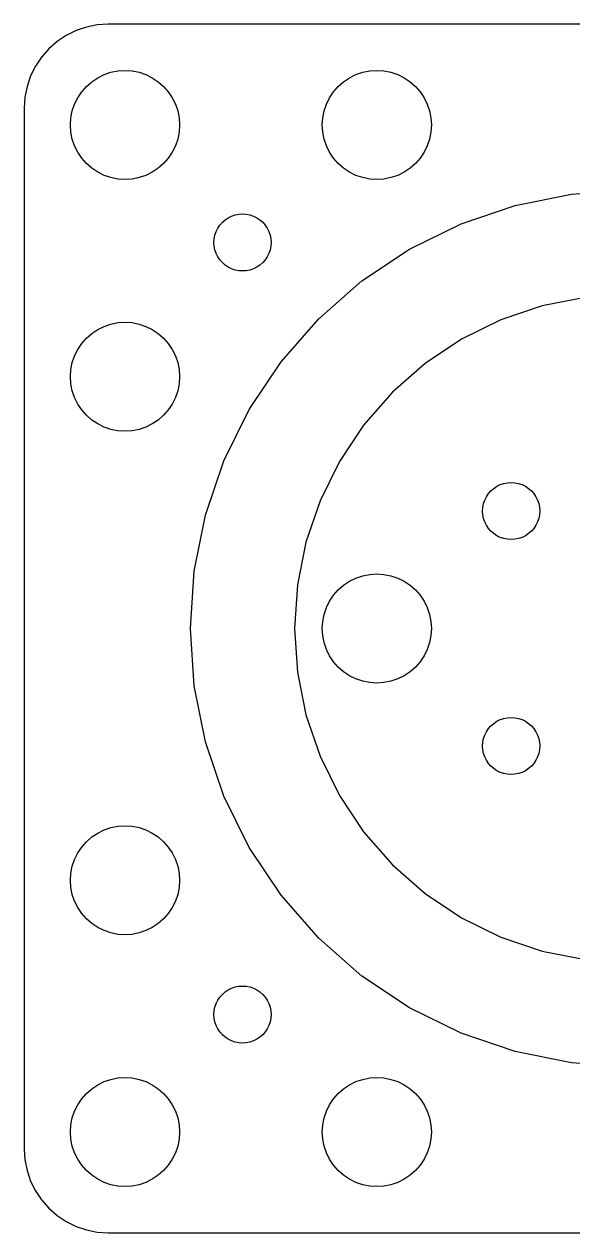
# Model space of a CAD drawing. Header units: metres. Extents: x -36 to 36, y -36 to 36.
# Drawn here: x -36 to -3.3, y -36 to 36 of the extents above; entities that cross this region are included whole.
import ezdxf

# ---------------------------------------------------------------- set-up
doc = ezdxf.new("R2010")
doc.units = ezdxf.units.M

msp = doc.modelspace()

# ---------------------------------------------------------------- linework, layer by layer
for p, q in [((-31.005, 36.005), (-31.6576, 35.9622)), ((31.005, 36.005), (-31.005, 36.005)), ((-33.505, 35.3351), (-34.0488, 34.9718)), ((-32.9184, 35.6244), (-33.505, 35.3351)), ((-32.2991, 35.8346), (-32.9184, 35.6244)), ((-31.6576, 35.9622), (-32.2991, 35.8346)), ((-34.0488, 34.9718), (-34.5405, 34.5405)), ((-34.9718, 34.0488), (-35.3351, 33.505)), ((-34.5405, 34.5405), (-34.9718, 34.0488)), ((-35.3351, 33.505), (-35.6244, 32.9184)), ((-31.2437, 33.0026), (-30.8412, 33.1393)), ((-30.8412, 33.1393), (-30.4242, 33.2222)), ((-30.4242, 33.2222), (-30, 33.25)), ((-30, 33.25), (-29.5758, 33.2222)), ((-29.5758, 33.2222), (-29.1588, 33.1393)), ((-29.1588, 33.1393), (-28.7563, 33.0026)), ((-16.2437, 33.0026), (-15.8412, 33.1393)), ((-15.8412, 33.1393), (-15.4242, 33.2222)), ((-15.4242, 33.2222), (-15, 33.25)), ((-15, 33.25), (-14.5758, 33.2222)), ((-14.5758, 33.2222), (-14.1588, 33.1393)), ((-14.1588, 33.1393), (-13.7563, 33.0026)), ((-35.6244, 32.9184), (-35.8346, 32.2991)), ((-32.2981, 32.2981), (-31.9785, 32.5784)), ((-31.9785, 32.5784), (-31.625, 32.8146)), ((-31.625, 32.8146), (-31.2437, 33.0026)), ((-28.7563, 33.0026), (-28.375, 32.8146)), ((-28.375, 32.8146), (-28.0215, 32.5784)), ((-28.0215, 32.5784), (-27.7019, 32.2981)), ((-17.2981, 32.2981), (-16.9785, 32.5784)), ((-16.9785, 32.5784), (-16.625, 32.8146)), ((-16.625, 32.8146), (-16.2437, 33.0026)), ((-13.7563, 33.0026), (-13.375, 32.8146)), ((-13.375, 32.8146), (-13.0215, 32.5784)), ((-13.0215, 32.5784), (-12.7019, 32.2981)), ((-35.8346, 32.2991), (-35.9622, 31.6576)), ((-32.8146, 31.625), (-32.5784, 31.9785)), ((-32.5784, 31.9785), (-32.2981, 32.2981)), ((-27.7019, 32.2981), (-27.4216, 31.9785)), ((-27.4216, 31.9785), (-27.1854, 31.625)), ((-17.8146, 31.625), (-17.5784, 31.9785)), ((-17.5784, 31.9785), (-17.2981, 32.2981)), ((-12.7019, 32.2981), (-12.4216, 31.9785)), ((-12.4216, 31.9785), (-12.1854, 31.625)), ((-35.9622, 31.6576), (-36.005, 31.005)), ((-36.005, 31.005), (-36.005, -31.005)), ((-33.1393, 30.8412), (-33.0026, 31.2437)), ((-33.0026, 31.2437), (-32.8146, 31.625)), ((-27.1854, 31.625), (-26.9974, 31.2437)), ((-26.9974, 31.2437), (-26.8607, 30.8412)), ((-18.1393, 30.8412), (-18.0026, 31.2437)), ((-18.0026, 31.2437), (-17.8146, 31.625)), ((-12.1854, 31.625), (-11.9974, 31.2437)), ((-11.9974, 31.2437), (-11.8607, 30.8412)), ((-33.25, 30), (-33.2222, 30.4242)), ((-33.2222, 30.4242), (-33.1393, 30.8412)), ((-26.8607, 30.8412), (-26.7778, 30.4242)), ((-26.7778, 30.4242), (-26.75, 30)), ((-18.25, 30), (-18.2222, 30.4242)), ((-18.2222, 30.4242), (-18.1393, 30.8412)), ((-11.8607, 30.8412), (-11.7778, 30.4242)), ((-11.7778, 30.4242), (-11.75, 30)), ((-33.2222, 29.5758), (-33.25, 30)), ((-33.1393, 29.1588), (-33.2222, 29.5758)), ((-26.7778, 29.5758), (-26.8607, 29.1588)), ((-26.75, 30), (-26.7778, 29.5758)), ((-18.2222, 29.5758), (-18.25, 30)), ((-18.1393, 29.1588), (-18.2222, 29.5758)), ((-11.7778, 29.5758), (-11.8607, 29.1588)), ((-11.75, 30), (-11.7778, 29.5758)), ((-33.0026, 28.7563), (-33.1393, 29.1588)), ((-26.8607, 29.1588), (-26.9974, 28.7563)), ((-18.0026, 28.7563), (-18.1393, 29.1588)), ((-11.8607, 29.1588), (-11.9974, 28.7563)), ((-32.8146, 28.375), (-33.0026, 28.7563)), ((-32.5784, 28.0215), (-32.8146, 28.375)), ((-27.1854, 28.375), (-27.4216, 28.0215)), ((-26.9974, 28.7563), (-27.1854, 28.375)), ((-17.8146, 28.375), (-18.0026, 28.7563)), ((-17.5784, 28.0215), (-17.8146, 28.375)), ((-12.1854, 28.375), (-12.4216, 28.0215)), ((-11.9974, 28.7563), (-12.1854, 28.375)), ((-32.2981, 27.7019), (-32.5784, 28.0215)), ((-31.9785, 27.4216), (-32.2981, 27.7019)), ((-31.625, 27.1854), (-31.9785, 27.4216)), ((-28.0215, 27.4216), (-28.375, 27.1854)), ((-27.7019, 27.7019), (-28.0215, 27.4216)), ((-27.4216, 28.0215), (-27.7019, 27.7019)), ((-17.2981, 27.7019), (-17.5784, 28.0215)), ((-16.9785, 27.4216), (-17.2981, 27.7019)), ((-16.625, 27.1854), (-16.9785, 27.4216)), ((-13.0215, 27.4216), (-13.375, 27.1854)), ((-12.7019, 27.7019), (-13.0215, 27.4216)), ((-12.4216, 28.0215), (-12.7019, 27.7019)), ((-31.2437, 26.9974), (-31.625, 27.1854)), ((-30.8412, 26.8607), (-31.2437, 26.9974)), ((-30.4242, 26.7778), (-30.8412, 26.8607)), ((-30, 26.75), (-30.4242, 26.7778)), ((-29.5758, 26.7778), (-30, 26.75)), ((-29.1588, 26.8607), (-29.5758, 26.7778)), ((-28.7563, 26.9974), (-29.1588, 26.8607)), ((-28.375, 27.1854), (-28.7563, 26.9974)), ((-16.2437, 26.9974), (-16.625, 27.1854)), ((-15.8412, 26.8607), (-16.2437, 26.9974)), ((-15.4242, 26.7778), (-15.8412, 26.8607)), ((-15, 26.75), (-15.4242, 26.7778)), ((-14.5758, 26.7778), (-15, 26.75)), ((-14.1588, 26.8607), (-14.5758, 26.7778)), ((-13.7563, 26.9974), (-14.1588, 26.8607)), ((-13.375, 27.1854), (-13.7563, 26.9974)), ((-3.40672, 25.8767), (0, 26.1)), ((-9.98804, 24.1133), (-6.75517, 25.2107)), ((-6.75517, 25.2107), (-3.40672, 25.8767)), ((-23.85, 24.4722), (-23.6506, 24.5706)), ((-23.6506, 24.5706), (-23.44, 24.6421)), ((-23.44, 24.6421), (-23.2219, 24.6855)), ((-23.2219, 24.6855), (-23, 24.7)), ((-23, 24.7), (-22.7781, 24.6855)), ((-22.7781, 24.6855), (-22.56, 24.6421)), ((-22.56, 24.6421), (-22.3494, 24.5706)), ((-22.3494, 24.5706), (-22.15, 24.4722)), ((-24.5706, 23.6506), (-24.4722, 23.85)), ((-24.4722, 23.85), (-24.3487, 24.0349)), ((-24.3487, 24.0349), (-24.2021, 24.2021)), ((-24.2021, 24.2021), (-24.0349, 24.3487)), ((-24.0349, 24.3487), (-23.85, 24.4722)), ((-22.15, 24.4722), (-21.9651, 24.3487)), ((-21.9651, 24.3487), (-21.7979, 24.2021)), ((-21.7979, 24.2021), (-21.6513, 24.0349)), ((-21.6513, 24.0349), (-21.5278, 23.85)), ((-21.5278, 23.85), (-21.4294, 23.6506)), ((-13.05, 22.6033), (-9.98804, 24.1133)), ((-24.7, 23), (-24.6855, 23.2219)), ((-24.6855, 23.2219), (-24.6421, 23.44)), ((-24.6421, 23.44), (-24.5706, 23.6506)), ((-21.4294, 23.6506), (-21.3579, 23.44)), ((-21.3579, 23.44), (-21.3145, 23.2219)), ((-21.3145, 23.2219), (-21.3, 23)), ((-24.6855, 22.7781), (-24.7, 23)), ((-24.6421, 22.56), (-24.6855, 22.7781)), ((-24.5706, 22.3494), (-24.6421, 22.56)), ((-24.4722, 22.15), (-24.5706, 22.3494)), ((-21.4294, 22.3494), (-21.5278, 22.15)), ((-21.3579, 22.56), (-21.4294, 22.3494)), ((-21.3145, 22.7781), (-21.3579, 22.56)), ((-21.3, 23), (-21.3145, 22.7781)), ((-15.8887, 20.7065), (-13.05, 22.6033)), ((-24.3487, 21.9651), (-24.4722, 22.15)), ((-24.2021, 21.7979), (-24.3487, 21.9651)), ((-24.0349, 21.6513), (-24.2021, 21.7979)), ((-23.85, 21.5278), (-24.0349, 21.6513)), ((-21.9651, 21.6513), (-22.15, 21.5278)), ((-21.7979, 21.7979), (-21.9651, 21.6513)), ((-21.6513, 21.9651), (-21.7979, 21.7979)), ((-21.5278, 22.15), (-21.6513, 21.9651)), ((-23.6506, 21.4294), (-23.85, 21.5278)), ((-23.44, 21.3579), (-23.6506, 21.4294)), ((-23.2219, 21.3145), (-23.44, 21.3579)), ((-23, 21.3), (-23.2219, 21.3145)), ((-22.7781, 21.3145), (-23, 21.3)), ((-22.56, 21.3579), (-22.7781, 21.3145)), ((-22.3494, 21.4294), (-22.56, 21.3579)), ((-22.15, 21.5278), (-22.3494, 21.4294)), ((-18.4555, 18.4555), (-15.8887, 20.7065)), ((-2.59746, 19.7298), (-5.1505, 19.2219)), ((-5.1505, 19.2219), (-7.61539, 18.3852)), ((-31.625, 17.8146), (-31.2437, 18.0026)), ((-31.2437, 18.0026), (-30.8412, 18.1393)), ((-30.8412, 18.1393), (-30.4242, 18.2222)), ((-30.4242, 18.2222), (-30, 18.25)), ((-30, 18.25), (-29.5758, 18.2222)), ((-29.5758, 18.2222), (-29.1588, 18.1393)), ((-29.1588, 18.1393), (-28.7563, 18.0026)), ((-28.7563, 18.0026), (-28.375, 17.8146)), ((-20.7065, 15.8887), (-18.4555, 18.4555)), ((-7.61539, 18.3852), (-9.95, 17.2339)), ((-32.5784, 16.9785), (-32.2981, 17.2981)), ((-32.2981, 17.2981), (-31.9785, 17.5784)), ((-31.9785, 17.5784), (-31.625, 17.8146)), ((-28.375, 17.8146), (-28.0215, 17.5784)), ((-28.0215, 17.5784), (-27.7019, 17.2981)), ((-27.7019, 17.2981), (-27.4216, 16.9785)), ((-33.0026, 16.2437), (-32.8146, 16.625)), ((-32.8146, 16.625), (-32.5784, 16.9785)), ((-27.4216, 16.9785), (-27.1854, 16.625)), ((-27.1854, 16.625), (-26.9974, 16.2437)), ((-9.95, 17.2339), (-12.1143, 15.7877)), ((-33.1393, 15.8412), (-33.0026, 16.2437)), ((-26.9974, 16.2437), (-26.8607, 15.8412)), ((-22.6033, 13.05), (-20.7065, 15.8887)), ((-33.25, 15), (-33.2222, 15.4242)), ((-33.2222, 15.4242), (-33.1393, 15.8412)), ((-26.8607, 15.8412), (-26.7778, 15.4242)), ((-26.7778, 15.4242), (-26.75, 15)), ((-12.1143, 15.7877), (-14.0714, 14.0714)), ((-33.2222, 14.5758), (-33.25, 15)), ((-33.1393, 14.1588), (-33.2222, 14.5758)), ((-26.7778, 14.5758), (-26.8607, 14.1588)), ((-26.75, 15), (-26.7778, 14.5758)), ((-33.0026, 13.7563), (-33.1393, 14.1588)), ((-32.8146, 13.375), (-33.0026, 13.7563)), ((-26.9974, 13.7563), (-27.1854, 13.375)), ((-26.8607, 14.1588), (-26.9974, 13.7563)), ((-14.0714, 14.0714), (-15.7877, 12.1143)), ((-32.5784, 13.0215), (-32.8146, 13.375)), ((-32.2981, 12.7019), (-32.5784, 13.0215)), ((-27.4216, 13.0215), (-27.7019, 12.7019)), ((-27.1854, 13.375), (-27.4216, 13.0215)), ((-24.1133, 9.98804), (-22.6033, 13.05)), ((-31.9785, 12.4216), (-32.2981, 12.7019)), ((-31.625, 12.1854), (-31.9785, 12.4216)), ((-28.0215, 12.4216), (-28.375, 12.1854)), ((-27.7019, 12.7019), (-28.0215, 12.4216)), ((-31.2437, 11.9974), (-31.625, 12.1854)), ((-30.8412, 11.8607), (-31.2437, 11.9974)), ((-30.4242, 11.7778), (-30.8412, 11.8607)), ((-30, 11.75), (-30.4242, 11.7778)), ((-29.5758, 11.7778), (-30, 11.75)), ((-29.1588, 11.8607), (-29.5758, 11.7778)), ((-28.7563, 11.9974), (-29.1588, 11.8607)), ((-28.375, 12.1854), (-28.7563, 11.9974)), ((-15.7877, 12.1143), (-17.2339, 9.95)), ((-25.2107, 6.75517), (-24.1133, 9.98804)), ((-17.2339, 9.95), (-18.3852, 7.61539)), ((-7.65056, 8.57059), (-7.43999, 8.64206)), ((-7.43999, 8.64206), (-7.22189, 8.68546)), ((-7.22189, 8.68546), (-7, 8.7)), ((-7, 8.7), (-6.77809, 8.68546)), ((-6.77809, 8.68546), (-6.56, 8.64206)), ((-6.56, 8.64206), (-6.34943, 8.57059)), ((-8.47223, 7.84999), (-8.34869, 8.03488)), ((-8.34869, 8.03488), (-8.20207, 8.20207)), ((-8.20207, 8.20207), (-8.03488, 8.34869)), ((-8.03488, 8.34869), (-7.84999, 8.47223)), ((-7.84999, 8.47223), (-7.65056, 8.57059)), ((-6.34943, 8.57059), (-6.14999, 8.47223)), ((-6.14999, 8.47223), (-5.9651, 8.34869)), ((-5.9651, 8.34869), (-5.79791, 8.20207)), ((-5.79791, 8.20207), (-5.65129, 8.03488)), ((-5.65129, 8.03488), (-5.52776, 7.84999)), ((-18.3852, 7.61539), (-19.2219, 5.1505)), ((-8.7, 7), (-8.68546, 7.22189)), ((-8.68546, 7.22189), (-8.64206, 7.43999)), ((-8.64206, 7.43999), (-8.57059, 7.65056)), ((-8.57059, 7.65056), (-8.47223, 7.84999)), ((-5.52776, 7.84999), (-5.4294, 7.65056)), ((-5.4294, 7.65056), (-5.35793, 7.43999)), ((-5.35793, 7.43999), (-5.31453, 7.22189)), ((-5.31453, 7.22189), (-5.29999, 7)), ((-25.8767, 3.40672), (-25.2107, 6.75517)), ((-8.68546, 6.77809), (-8.7, 7)), ((-8.64206, 6.56), (-8.68546, 6.77809)), ((-8.57059, 6.34943), (-8.64206, 6.56)), ((-5.35793, 6.56), (-5.4294, 6.34943)), ((-5.31453, 6.77809), (-5.35793, 6.56)), ((-5.29999, 7), (-5.31453, 6.77809)), ((-8.47223, 6.14999), (-8.57059, 6.34943)), ((-8.34869, 5.9651), (-8.47223, 6.14999)), ((-8.20207, 5.79791), (-8.34869, 5.9651)), ((-8.03488, 5.65129), (-8.20207, 5.79791)), ((-5.79791, 5.79791), (-5.9651, 5.65129)), ((-5.65129, 5.9651), (-5.79791, 5.79791)), ((-5.52776, 6.14999), (-5.65129, 5.9651)), ((-5.4294, 6.34943), (-5.52776, 6.14999)), ((-19.2219, 5.1505), (-19.7298, 2.59746)), ((-7.84999, 5.52776), (-8.03488, 5.65129)), ((-7.65056, 5.4294), (-7.84999, 5.52776)), ((-7.43999, 5.35793), (-7.65056, 5.4294)), ((-7.22189, 5.31453), (-7.43999, 5.35793)), ((-7, 5.29999), (-7.22189, 5.31453)), ((-6.77809, 5.31453), (-7, 5.29999)), ((-6.56, 5.35793), (-6.77809, 5.31453)), ((-6.34943, 5.4294), (-6.56, 5.35793)), ((-6.14999, 5.52776), (-6.34943, 5.4294)), ((-5.9651, 5.65129), (-6.14999, 5.52776)), ((-26.1, 0), (-25.8767, 3.40672)), ((-16.625, 2.81458), (-16.2437, 3.00259)), ((-16.2437, 3.00259), (-15.8412, 3.13925)), ((-15.8412, 3.13925), (-15.4242, 3.22218)), ((-15.4242, 3.22218), (-15, 3.25)), ((-15, 3.25), (-14.5758, 3.22218)), ((-14.5758, 3.22218), (-14.1588, 3.13925)), ((-14.1588, 3.13925), (-13.7563, 3.00259)), ((-13.7563, 3.00259), (-13.375, 2.81458)), ((-19.7298, 2.59746), (-19.9, 0)), ((-17.5784, 1.97847), (-17.2981, 2.2981)), ((-17.2981, 2.2981), (-16.9785, 2.57838)), ((-16.9785, 2.57838), (-16.625, 2.81458)), ((-13.375, 2.81458), (-13.0215, 2.57838)), ((-13.0215, 2.57838), (-12.7019, 2.2981)), ((-12.7019, 2.2981), (-12.4216, 1.97847)), ((-18.0026, 1.24371), (-17.8146, 1.625)), ((-17.8146, 1.625), (-17.5784, 1.97847)), ((-12.4216, 1.97847), (-12.1854, 1.625)), ((-12.1854, 1.625), (-11.9974, 1.24371)), ((-18.2222, 0.42421), (-18.1393, 0.84116)), ((-18.1393, 0.84116), (-18.0026, 1.24371)), ((-11.9974, 1.24371), (-11.8607, 0.84116)), ((-11.8607, 0.84116), (-11.7778, 0.42421)), ((-25.8767, -3.40672), (-26.1, 0)), ((-19.9, 0), (-19.7298, -2.59746)), ((-18.25, 0), (-18.2222, 0.42421)), ((-18.2222, -0.42421), (-18.25, 0)), ((-11.7778, 0.42421), (-11.75, 0)), ((-11.75, 0), (-11.7778, -0.42421)), ((-18.1393, -0.84116), (-18.2222, -0.42421)), ((-11.7778, -0.42421), (-11.8607, -0.84116)), ((-18.0026, -1.24371), (-18.1393, -0.84116)), ((-17.8146, -1.625), (-18.0026, -1.24371)), ((-11.9974, -1.24371), (-12.1854, -1.625)), ((-11.8607, -0.84116), (-11.9974, -1.24371)), ((-17.5784, -1.97847), (-17.8146, -1.625)), ((-17.2981, -2.2981), (-17.5784, -1.97847)), ((-12.4216, -1.97847), (-12.7019, -2.2981)), ((-12.1854, -1.625), (-12.4216, -1.97847)), ((-19.7298, -2.59746), (-19.2219, -5.1505)), ((-16.9785, -2.57838), (-17.2981, -2.2981)), ((-16.625, -2.81458), (-16.9785, -2.57838)), ((-16.2437, -3.00259), (-16.625, -2.81458)), ((-13.375, -2.81458), (-13.7563, -3.00259)), ((-13.0215, -2.57838), (-13.375, -2.81458)), ((-12.7019, -2.2981), (-13.0215, -2.57838)), ((-25.2107, -6.75517), (-25.8767, -3.40672)), ((-15.8412, -3.13925), (-16.2437, -3.00259)), ((-15.4242, -3.22218), (-15.8412, -3.13925)), ((-15, -3.25), (-15.4242, -3.22218)), ((-14.5758, -3.22218), (-15, -3.25)), ((-14.1588, -3.13925), (-14.5758, -3.22218)), ((-13.7563, -3.00259), (-14.1588, -3.13925)), ((-19.2219, -5.1505), (-18.3852, -7.61539)), ((-8.20207, -5.79791), (-8.03488, -5.65129)), ((-8.03488, -5.65129), (-7.84999, -5.52776)), ((-7.84999, -5.52776), (-7.65056, -5.4294)), ((-7.65056, -5.4294), (-7.43999, -5.35793)), ((-7.43999, -5.35793), (-7.22189, -5.31453)), ((-7.22189, -5.31453), (-7, -5.29999)), ((-7, -5.29999), (-6.77809, -5.31453)), ((-6.77809, -5.31453), (-6.56, -5.35793)), ((-6.56, -5.35793), (-6.34943, -5.4294)), ((-6.34943, -5.4294), (-6.14999, -5.52776)), ((-6.14999, -5.52776), (-5.9651, -5.65129)), ((-5.9651, -5.65129), (-5.79791, -5.79791)), ((-8.64206, -6.56), (-8.57059, -6.34943)), ((-8.57059, -6.34943), (-8.47223, -6.14999)), ((-8.47223, -6.14999), (-8.34869, -5.9651)), ((-8.34869, -5.9651), (-8.20207, -5.79791)), ((-5.79791, -5.79791), (-5.65129, -5.9651)), ((-5.65129, -5.9651), (-5.52776, -6.14999)), ((-5.52776, -6.14999), (-5.4294, -6.34943)), ((-5.4294, -6.34943), (-5.35793, -6.56)), ((-24.1133, -9.98804), (-25.2107, -6.75517)), ((-8.7, -7), (-8.68546, -6.77809)), ((-8.68546, -7.22189), (-8.7, -7)), ((-8.68546, -6.77809), (-8.64206, -6.56)), ((-5.35793, -6.56), (-5.31453, -6.77809)), ((-5.31453, -6.77809), (-5.29999, -7)), ((-5.29999, -7), (-5.31453, -7.22189)), ((-18.3852, -7.61539), (-17.2339, -9.95)), ((-8.64206, -7.43999), (-8.68546, -7.22189)), ((-8.57059, -7.65056), (-8.64206, -7.43999)), ((-8.47223, -7.84999), (-8.57059, -7.65056)), ((-8.34869, -8.03488), (-8.47223, -7.84999)), ((-5.52776, -7.84999), (-5.65129, -8.03488)), ((-5.4294, -7.65056), (-5.52776, -7.84999)), ((-5.35793, -7.43999), (-5.4294, -7.65056)), ((-5.31453, -7.22189), (-5.35793, -7.43999)), ((-8.20207, -8.20207), (-8.34869, -8.03488)), ((-8.03488, -8.34869), (-8.20207, -8.20207)), ((-7.84999, -8.47223), (-8.03488, -8.34869)), ((-7.65056, -8.57059), (-7.84999, -8.47223)), ((-7.43999, -8.64206), (-7.65056, -8.57059)), ((-6.34943, -8.57059), (-6.56, -8.64206)), ((-6.14999, -8.47223), (-6.34943, -8.57059)), ((-5.9651, -8.34869), (-6.14999, -8.47223)), ((-5.79791, -8.20207), (-5.9651, -8.34869)), ((-5.65129, -8.03488), (-5.79791, -8.20207)), ((-7.22189, -8.68546), (-7.43999, -8.64206)), ((-7, -8.7), (-7.22189, -8.68546)), ((-6.77809, -8.68546), (-7, -8.7)), ((-6.56, -8.64206), (-6.77809, -8.68546)), ((-22.6033, -13.05), (-24.1133, -9.98804)), ((-17.2339, -9.95), (-15.7877, -12.1143)), ((-31.9785, -12.4216), (-31.625, -12.1854)), ((-31.625, -12.1854), (-31.2437, -11.9974)), ((-31.2437, -11.9974), (-30.8412, -11.8607)), ((-30.8412, -11.8607), (-30.4242, -11.7778)), ((-30.4242, -11.7778), (-30, -11.75)), ((-30, -11.75), (-29.5758, -11.7778)), ((-29.5758, -11.7778), (-29.1588, -11.8607)), ((-29.1588, -11.8607), (-28.7563, -11.9974)), ((-28.7563, -11.9974), (-28.375, -12.1854)), ((-28.375, -12.1854), (-28.0215, -12.4216)), ((-15.7877, -12.1143), (-14.0714, -14.0714)), ((-32.5784, -13.0215), (-32.2981, -12.7019)), ((-32.2981, -12.7019), (-31.9785, -12.4216)), ((-28.0215, -12.4216), (-27.7019, -12.7019)), ((-27.7019, -12.7019), (-27.4216, -13.0215)), ((-33.0026, -13.7563), (-32.8146, -13.375)), ((-32.8146, -13.375), (-32.5784, -13.0215)), ((-27.4216, -13.0215), (-27.1854, -13.375)), ((-27.1854, -13.375), (-26.9974, -13.7563)), ((-20.7065, -15.8887), (-22.6033, -13.05)), ((-33.2222, -14.5758), (-33.1393, -14.1588)), ((-33.1393, -14.1588), (-33.0026, -13.7563)), ((-26.9974, -13.7563), (-26.8607, -14.1588)), ((-26.8607, -14.1588), (-26.7778, -14.5758)), ((-14.0714, -14.0714), (-12.1143, -15.7877)), ((-33.25, -15), (-33.2222, -14.5758)), ((-33.2222, -15.4242), (-33.25, -15)), ((-26.7778, -14.5758), (-26.75, -15)), ((-26.75, -15), (-26.7778, -15.4242)), ((-33.1393, -15.8412), (-33.2222, -15.4242)), ((-33.0026, -16.2437), (-33.1393, -15.8412)), ((-26.8607, -15.8412), (-26.9974, -16.2437)), ((-26.7778, -15.4242), (-26.8607, -15.8412)), ((-12.1143, -15.7877), (-9.95, -17.2339)), ((-32.8146, -16.625), (-33.0026, -16.2437)), ((-26.9974, -16.2437), (-27.1854, -16.625)), ((-18.4555, -18.4555), (-20.7065, -15.8887)), ((-32.5784, -16.9785), (-32.8146, -16.625)), ((-32.2981, -17.2981), (-32.5784, -16.9785)), ((-27.4216, -16.9785), (-27.7019, -17.2981)), ((-27.1854, -16.625), (-27.4216, -16.9785)), ((-9.95, -17.2339), (-7.61539, -18.3852)), ((-31.9785, -17.5784), (-32.2981, -17.2981)), ((-31.625, -17.8146), (-31.9785, -17.5784)), ((-31.2437, -18.0026), (-31.625, -17.8146)), ((-28.375, -17.8146), (-28.7563, -18.0026)), ((-28.0215, -17.5784), (-28.375, -17.8146)), ((-27.7019, -17.2981), (-28.0215, -17.5784)), ((-30.8412, -18.1393), (-31.2437, -18.0026)), ((-30.4242, -18.2222), (-30.8412, -18.1393)), ((-30, -18.25), (-30.4242, -18.2222)), ((-29.5758, -18.2222), (-30, -18.25)), ((-29.1588, -18.1393), (-29.5758, -18.2222)), ((-28.7563, -18.0026), (-29.1588, -18.1393)), ((-15.8887, -20.7065), (-18.4555, -18.4555)), ((-7.61539, -18.3852), (-5.1505, -19.2219)), ((-5.1505, -19.2219), (-2.59746, -19.7298)), ((-13.05, -22.6033), (-15.8887, -20.7065)), ((-24.0349, -21.6513), (-23.85, -21.5278)), ((-23.85, -21.5278), (-23.6506, -21.4294)), ((-23.6506, -21.4294), (-23.44, -21.3579)), ((-23.44, -21.3579), (-23.2219, -21.3145)), ((-23.2219, -21.3145), (-23, -21.3)), ((-23, -21.3), (-22.7781, -21.3145)), ((-22.7781, -21.3145), (-22.56, -21.3579)), ((-22.56, -21.3579), (-22.3494, -21.4294)), ((-22.3494, -21.4294), (-22.15, -21.5278)), ((-22.15, -21.5278), (-21.9651, -21.6513)), ((-24.5706, -22.3494), (-24.4722, -22.15)), ((-24.4722, -22.15), (-24.3487, -21.9651)), ((-24.3487, -21.9651), (-24.2021, -21.7979)), ((-24.2021, -21.7979), (-24.0349, -21.6513)), ((-21.9651, -21.6513), (-21.7979, -21.7979)), ((-21.7979, -21.7979), (-21.6513, -21.9651)), ((-21.6513, -21.9651), (-21.5278, -22.15)), ((-21.5278, -22.15), (-21.4294, -22.3494)), ((-24.7, -23), (-24.6855, -22.7781)), ((-24.6855, -23.2219), (-24.7, -23)), ((-24.6855, -22.7781), (-24.6421, -22.56)), ((-24.6421, -22.56), (-24.5706, -22.3494)), ((-21.4294, -22.3494), (-21.3579, -22.56)), ((-21.3579, -22.56), (-21.3145, -22.7781)), ((-21.3145, -22.7781), (-21.3, -23)), ((-21.3, -23), (-21.3145, -23.2219)), ((-9.98804, -24.1133), (-13.05, -22.6033)), ((-24.6421, -23.44), (-24.6855, -23.2219)), ((-24.5706, -23.6506), (-24.6421, -23.44)), ((-24.4722, -23.85), (-24.5706, -23.6506)), ((-21.4294, -23.6506), (-21.5278, -23.85)), ((-21.3579, -23.44), (-21.4294, -23.6506)), ((-21.3145, -23.2219), (-21.3579, -23.44)), ((-24.3487, -24.0349), (-24.4722, -23.85)), ((-24.2021, -24.2021), (-24.3487, -24.0349)), ((-24.0349, -24.3487), (-24.2021, -24.2021)), ((-23.85, -24.4722), (-24.0349, -24.3487)), ((-23.6506, -24.5706), (-23.85, -24.4722)), ((-22.15, -24.4722), (-22.3494, -24.5706)), ((-21.9651, -24.3487), (-22.15, -24.4722)), ((-21.7979, -24.2021), (-21.9651, -24.3487)), ((-21.6513, -24.0349), (-21.7979, -24.2021)), ((-21.5278, -23.85), (-21.6513, -24.0349)), ((-6.75517, -25.2107), (-9.98804, -24.1133)), ((-23.44, -24.6421), (-23.6506, -24.5706)), ((-23.2219, -24.6855), (-23.44, -24.6421)), ((-23, -24.7), (-23.2219, -24.6855)), ((-22.7781, -24.6855), (-23, -24.7)), ((-22.56, -24.6421), (-22.7781, -24.6855)), ((-22.3494, -24.5706), (-22.56, -24.6421)), ((-3.40672, -25.8767), (-6.75517, -25.2107)), ((0, -26.1), (-3.40672, -25.8767)), ((-31.9785, -27.4216), (-31.625, -27.1854)), ((-31.625, -27.1854), (-31.2437, -26.9974)), ((-31.2437, -26.9974), (-30.8412, -26.8607)), ((-30.8412, -26.8607), (-30.4242, -26.7778)), ((-30.4242, -26.7778), (-30, -26.75)), ((-30, -26.75), (-29.5758, -26.7778)), ((-29.5758, -26.7778), (-29.1588, -26.8607)), ((-29.1588, -26.8607), (-28.7563, -26.9974)), ((-28.7563, -26.9974), (-28.375, -27.1854)), ((-28.375, -27.1854), (-28.0215, -27.4216)), ((-16.9785, -27.4216), (-16.625, -27.1854)), ((-16.625, -27.1854), (-16.2437, -26.9974)), ((-16.2437, -26.9974), (-15.8412, -26.8607)), ((-15.8412, -26.8607), (-15.4242, -26.7778)), ((-15.4242, -26.7778), (-15, -26.75)), ((-15, -26.75), (-14.5758, -26.7778)), ((-14.5758, -26.7778), (-14.1588, -26.8607)), ((-14.1588, -26.8607), (-13.7563, -26.9974)), ((-13.7563, -26.9974), (-13.375, -27.1854)), ((-13.375, -27.1854), (-13.0215, -27.4216)), ((-32.8146, -28.375), (-32.5784, -28.0215)), ((-32.5784, -28.0215), (-32.2981, -27.7019)), ((-32.2981, -27.7019), (-31.9785, -27.4216)), ((-28.0215, -27.4216), (-27.7019, -27.7019)), ((-27.7019, -27.7019), (-27.4216, -28.0215)), ((-27.4216, -28.0215), (-27.1854, -28.375)), ((-17.8146, -28.375), (-17.5784, -28.0215)), ((-17.5784, -28.0215), (-17.2981, -27.7019)), ((-17.2981, -27.7019), (-16.9785, -27.4216)), ((-13.0215, -27.4216), (-12.7019, -27.7019)), ((-12.7019, -27.7019), (-12.4216, -28.0215)), ((-12.4216, -28.0215), (-12.1854, -28.375)), ((-33.1393, -29.1588), (-33.0026, -28.7563)), ((-33.0026, -28.7563), (-32.8146, -28.375)), ((-27.1854, -28.375), (-26.9974, -28.7563)), ((-26.9974, -28.7563), (-26.8607, -29.1588)), ((-18.1393, -29.1588), (-18.0026, -28.7563)), ((-18.0026, -28.7563), (-17.8146, -28.375)), ((-12.1854, -28.375), (-11.9974, -28.7563)), ((-11.9974, -28.7563), (-11.8607, -29.1588)), ((-33.2222, -29.5758), (-33.1393, -29.1588)), ((-26.8607, -29.1588), (-26.7778, -29.5758)), ((-18.2222, -29.5758), (-18.1393, -29.1588)), ((-11.8607, -29.1588), (-11.7778, -29.5758)), ((-33.25, -30), (-33.2222, -29.5758)), ((-33.2222, -30.4242), (-33.25, -30)), ((-26.7778, -29.5758), (-26.75, -30)), ((-26.75, -30), (-26.7778, -30.4242)), ((-18.25, -30), (-18.2222, -29.5758)), ((-18.2222, -30.4242), (-18.25, -30)), ((-11.7778, -29.5758), (-11.75, -30)), ((-11.75, -30), (-11.7778, -30.4242)), ((-33.1393, -30.8412), (-33.2222, -30.4242)), ((-33.0026, -31.2437), (-33.1393, -30.8412)), ((-26.8607, -30.8412), (-26.9974, -31.2437)), ((-26.7778, -30.4242), (-26.8607, -30.8412)), ((-18.1393, -30.8412), (-18.2222, -30.4242)), ((-18.0026, -31.2437), (-18.1393, -30.8412)), ((-11.8607, -30.8412), (-11.9974, -31.2437)), ((-11.7778, -30.4242), (-11.8607, -30.8412)), ((-36.005, -31.005), (-35.9622, -31.6576)), ((-35.9622, -31.6576), (-35.8346, -32.2991)), ((-32.8146, -31.625), (-33.0026, -31.2437)), ((-32.5784, -31.9785), (-32.8146, -31.625)), ((-27.1854, -31.625), (-27.4216, -31.9785)), ((-26.9974, -31.2437), (-27.1854, -31.625)), ((-17.8146, -31.625), (-18.0026, -31.2437)), ((-17.5784, -31.9785), (-17.8146, -31.625)), ((-12.1854, -31.625), (-12.4216, -31.9785)), ((-11.9974, -31.2437), (-12.1854, -31.625)), ((-35.8346, -32.2991), (-35.6244, -32.9184)), ((-32.2981, -32.2981), (-32.5784, -31.9785)), ((-31.9785, -32.5784), (-32.2981, -32.2981)), ((-27.7019, -32.2981), (-28.0215, -32.5784)), ((-27.4216, -31.9785), (-27.7019, -32.2981)), ((-17.2981, -32.2981), (-17.5784, -31.9785)), ((-16.9785, -32.5784), (-17.2981, -32.2981)), ((-12.7019, -32.2981), (-13.0215, -32.5784)), ((-12.4216, -31.9785), (-12.7019, -32.2981)), ((-35.6244, -32.9184), (-35.3351, -33.505)), ((-31.625, -32.8146), (-31.9785, -32.5784)), ((-31.2437, -33.0026), (-31.625, -32.8146)), ((-30.8412, -33.1393), (-31.2437, -33.0026)), ((-28.7563, -33.0026), (-29.1588, -33.1393)), ((-28.375, -32.8146), (-28.7563, -33.0026)), ((-28.0215, -32.5784), (-28.375, -32.8146)), ((-16.625, -32.8146), (-16.9785, -32.5784)), ((-16.2437, -33.0026), (-16.625, -32.8146)), ((-15.8412, -33.1393), (-16.2437, -33.0026)), ((-13.7563, -33.0026), (-14.1588, -33.1393)), ((-13.375, -32.8146), (-13.7563, -33.0026)), ((-13.0215, -32.5784), (-13.375, -32.8146)), ((-35.3351, -33.505), (-34.9718, -34.0488)), ((-30.4242, -33.2222), (-30.8412, -33.1393)), ((-30, -33.25), (-30.4242, -33.2222)), ((-29.5758, -33.2222), (-30, -33.25)), ((-29.1588, -33.1393), (-29.5758, -33.2222)), ((-15.4242, -33.2222), (-15.8412, -33.1393)), ((-15, -33.25), (-15.4242, -33.2222)), ((-14.5758, -33.2222), (-15, -33.25)), ((-14.1588, -33.1393), (-14.5758, -33.2222)), ((-34.9718, -34.0488), (-34.5405, -34.5405)), ((-34.5405, -34.5405), (-34.0488, -34.9718)), ((-34.0488, -34.9718), (-33.505, -35.3351)), ((-33.505, -35.3351), (-32.9184, -35.6244)), ((-32.9184, -35.6244), (-32.2991, -35.8346)), ((-32.2991, -35.8346), (-31.6576, -35.9622)), ((-31.6576, -35.9622), (-31.005, -36.005)), ((-31.005, -36.005), (31.005, -36.005))]:
    msp.add_line(p, q)

doc.saveas('drawing.dxf')
